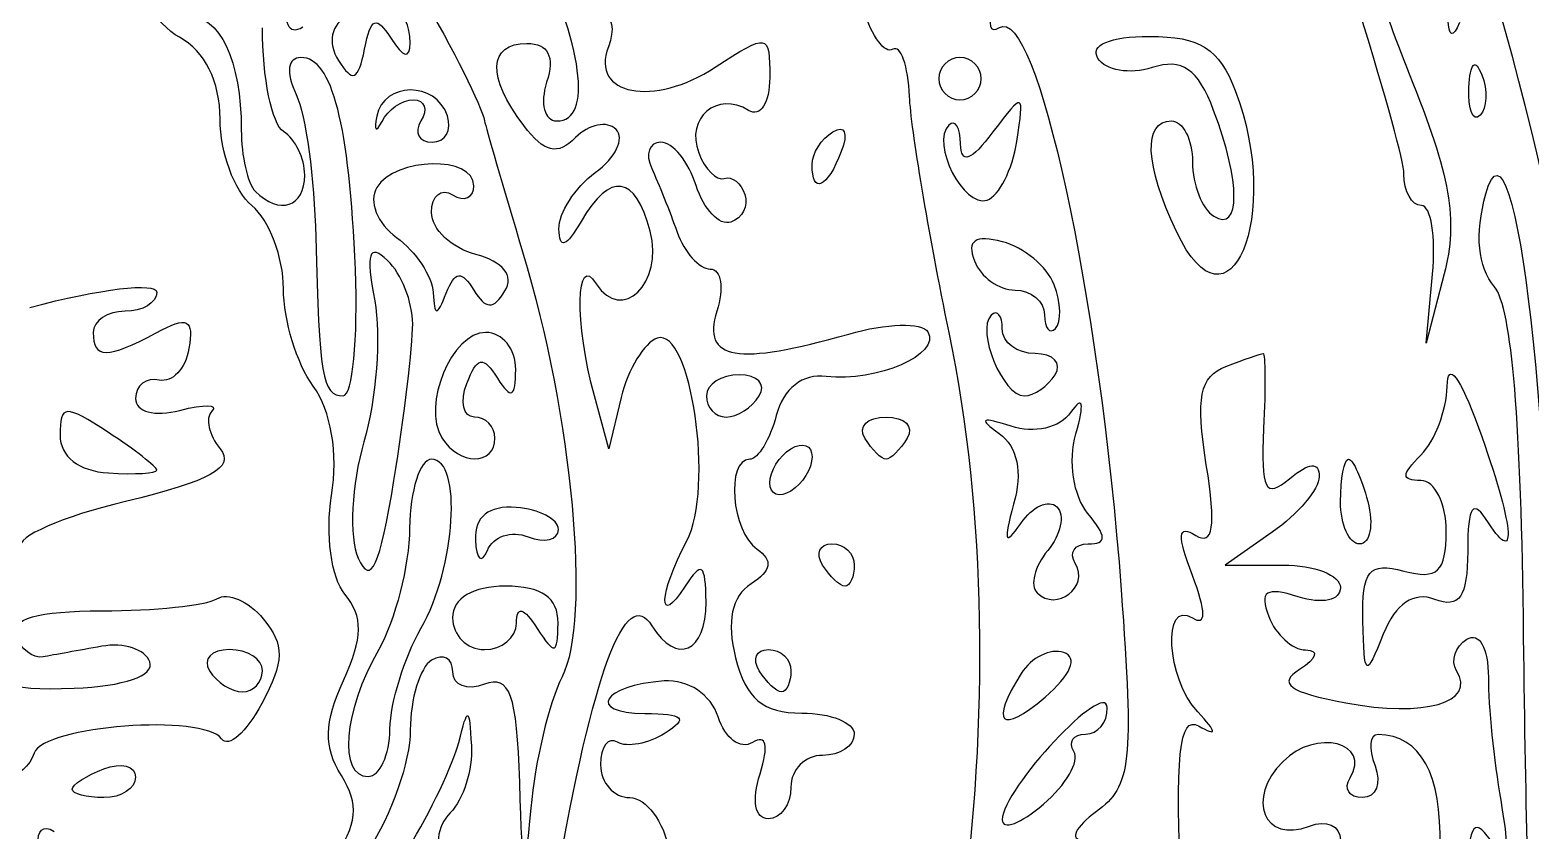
# Model space of a CAD drawing. Header units: millimetres. Extents: x 89 to 151, y 168 to 272.
# Drawn here: x 128.16 to 139.71, y 220.61 to 226.78 of the extents above; entities that cross this region are included whole.
import ezdxf

# ---------------------------------------------------------------- set-up
doc = ezdxf.new("R2010")
doc.units = ezdxf.units.MM
doc.layers.add('Layer_1', color=7, linetype='CONTINUOUS')

msp = doc.modelspace()

# ---------------------------------------------------------------- linework, layer by layer
at = {"layer": 'Layer_1', "color": 7}
for points in [[(130.93699, 226.714424)], [(135.48159, 226.405897)], [(131.1086, 226.243051)], [(135.75634, 225.922881)], [(130.27125, 225.663605)], [(134.17936, 225.744955)], [(136.98609, 225.229398)], [(130.66147, 224.935965)], [(131.57329, 224.778731)], [(131.10316, 224.517022)], [(136.0514, 224.126405)], [(133.77229, 223.963511)], [(131.73666, 223.637988)], [(134.58641, 223.637879)], [(129.1315, 223.392155)], [(133.85371, 223.293019)], [(138.24987, 223.149414)], [(131.99152, 222.87868)], [(134.26077, 222.660962)], [(131.90201, 222.21325)], [(138.42311, 222.232188)], [(136.11784, 221.987604)], [(129.94561, 221.846855)], [(133.77227, 221.846855)], [(130.92835, 221.39915)], [(136.19637, 221.224667)], [(128.48022, 220.933919)]]:
    msp.add_lwpolyline(points, close=True, dxfattribs=at)
for points in [[(139.23941, 226.337997), (139.23961, 226.337999)], [(139.04843, 224.90243), (138.91012, 224.37057), (138.95883, 224.899739)], [(136.04355, 224.819741), (136.04403, 224.819746)], [(132.7088, 223.951442), (132.6137, 223.556461), (132.50296, 223.963513)], [(137.72422, 222.914436), (137.36233, 222.660972), (137.80562, 222.660972)], [(136.20709, 222.672265), (136.20734, 222.672259)]]:
    msp.add_lwpolyline(points, dxfattribs=at)
for points in [[(131.81845, 244.147188), (139.12262, 240.639558), (144.27945, 233.647126), (145.50282, 225.591745)], [(140.04071, 224.167044), (140.04034, 225.073604), (139.26988, 227.92889), (138.61697, 229.443329)], [(138.7383, 225.671193), (138.7383, 225.864602), (138.19605, 227.617563), (137.65482, 229.173796)], [(130.33363, 228.40074), (130.80794, 227.73391), (131.60868, 226.329412), (131.65663, 226.08016)], [(138.34286, 227.866097), (138.35836, 227.639398), (138.55453, 226.999501), (138.77886, 226.444104)], [(129.307, 226.724503), (129.13506, 226.816523), (128.91213, 227.141083), (128.81157, 227.445759)], [(132.21401, 226.080195), (132.49357, 226.080195), (132.41529, 226.666209), (132.02972, 227.45982)], [(130.13583, 227.078106), (130.10123, 226.834588), (130.14483, 226.735035), (130.25799, 226.804442)], [(131.08326, 226.681182), (131.08726, 226.955374), (130.86392, 227.059111), (130.60936, 226.901778)], [(134.80172, 226.632151), (134.74102, 226.594621), (134.64039, 226.729851), (134.57815, 226.932636)], [(135.57844, 226.955905), (135.52754, 226.823114), (135.54734, 226.752506), (135.62254, 226.799001)], [(135.62254, 226.799001), (135.90854, 226.975756), (136.39453, 224.732927), (136.56042, 222.470752)], [(129.36465, 226.894367), (129.61713, 226.894367), (129.78281, 226.545023), (129.78281, 226.012671)], [(130.60936, 226.901778), (130.4733, 226.817688), (130.44449, 226.685451), (130.53196, 226.546174)], [(130.73213, 226.633004), (130.78093, 226.879811), (130.82183, 226.896106), (130.93699, 226.714424)], [(132.56499, 226.894294), (132.64139, 226.894294), (132.66179, 226.785008), (132.61049, 226.651435)], [(139.167, 226.839071), (139.1161, 226.714669), (139.0854, 226.724982), (139.0769, 226.869281)], [(129.6196, 226.094405), (129.6196, 226.384129), (129.50269, 226.61977), (129.307, 226.724503)], [(130.10848, 225.998844), (130.01898, 226.054194), (129.94566, 226.413506), (129.94566, 226.797324)], [(130.93693, 226.714422), (131.03023, 226.56713), (131.08164, 226.555441), (131.08326, 226.681182)], [(133.43345, 226.493594), (133.84074, 226.760469), (133.85365, 226.758053), (133.85365, 226.414944)], [(136.38151, 226.562025), (136.31761, 226.665406), (136.47261, 226.731468), (136.77888, 226.731468)], [(136.77888, 226.731468), (137.16804, 226.731468), (137.31671, 226.637518), (137.43978, 226.313816)], [(130.53196, 226.546174), (130.64073, 226.372866), (130.68444, 226.39183), (130.73213, 226.633004)], [(131.95907, 226.045157), (131.67361, 226.420929), (131.68337, 226.677206), (131.98317, 226.677206)], [(131.98317, 226.677206), (132.14818, 226.677206), (132.19841, 226.578466), (132.13501, 226.378701)], [(132.61049, 226.651435), (132.46764, 226.279167), (132.9616, 226.184427), (133.43345, 226.493594)], [(134.93044, 226.268168), (134.91994, 226.505884), (134.86244, 226.669677), (134.80172, 226.632151)], [(130.24292, 226.568718), (130.13979, 226.568718), (130.12536, 226.457332), (130.20602, 226.283782)], [(130.66153, 224.935965), (130.61573, 226.055257), (130.48413, 226.568718), (130.24292, 226.568718)], [(135.31877, 226.568718), (135.22917, 226.568718), (135.15595, 226.495448), (135.15595, 226.405897)], [(135.48159, 226.405897), (135.48159, 226.495447), (135.40839, 226.568718), (135.31877, 226.568718)], [(136.79804, 226.491555), (136.62655, 226.437125), (136.4391, 226.468845), (136.38151, 226.562025)], [(137.2728, 226.161936), (137.15051, 226.483516), (137.032, 226.565811), (136.79804, 226.491555)], [(139.23961, 226.337999), (139.24761, 226.527677), (139.28601, 226.566258), (139.33801, 226.436369)], [(131.37038, 226.12096), (131.28168, 226.386992), (130.88039, 226.38399), (130.82628, 226.11686)], [(132.13501, 226.378701), (132.08291, 226.214523), (132.11851, 226.080195), (132.21401, 226.080195)], [(133.85365, 226.414944), (133.85365, 226.220256), (133.78045, 226.106249), (133.69083, 226.161595)], [(135.15595, 226.405897), (135.15595, 226.316347), (135.22915, 226.243076), (135.31877, 226.243076)], [(135.31877, 226.243076), (135.40837, 226.243076), (135.48159, 226.316346), (135.48159, 226.405897)], [(138.77886, 226.444104), (139.09782, 225.654432), (139.15659, 225.318345), (139.04843, 224.90243)], [(139.33801, 226.436369), (139.38511, 226.31883), (139.37921, 226.178398), (139.32491, 226.124294)], [(130.20602, 226.283782), (130.27882, 226.127065), (130.3468, 225.632496), (130.35703, 225.184737)], [(130.86698, 226.07616), (130.91248, 226.16796), (131.02123, 226.243051), (131.1086, 226.243051)], [(131.10859, 226.243076), (131.19599, 226.243076), (131.22222, 226.169806), (131.16689, 226.080254)], [(133.69083, 226.161595), (133.44857, 226.311325), (133.20354, 226.103775), (133.30633, 225.835886)], [(135.23478, 224.451977), (135.07747, 225.213166), (134.94053, 226.030452), (134.93044, 226.268168)], [(135.75632, 225.922888), (135.81502, 226.306998), (135.80972, 226.309061), (135.57289, 225.995698)], [(137.43978, 226.313816), (137.80469, 225.354003), (137.39238, 224.36847), (136.98609, 225.229398)], [(139.32491, 226.124294), (139.27081, 226.070194), (139.23231, 226.166364), (139.23941, 226.337997)], [(139.36973, 225.520027), (139.59111, 226.328197), (139.91281, 223.508462), (139.84453, 221.35838)], [(130.82628, 226.11686), (130.80318, 226.00268), (130.82128, 225.984364), (130.86698, 226.07616)], [(131.25229, 225.917433), (131.35463, 225.917433), (131.40775, 226.009023), (131.37038, 226.12096)], [(137.27292, 225.347497), (137.48174, 225.218437), (137.48168, 225.612531), (137.2728, 226.161936)], [(129.86384, 225.428912), (129.7295, 225.540389), (129.6196, 225.839866), (129.6196, 226.094405)], [(129.78281, 226.012671), (129.78281, 225.811041), (129.83161, 225.597224), (129.89132, 225.537524)], [(130.27132, 225.663592), (130.27132, 225.792639), (130.19812, 225.943498), (130.10848, 225.998844)], [(131.16689, 226.080254), (131.11149, 225.990704), (131.14999, 225.917433), (131.25229, 225.917433)], [(131.65663, 226.08016), (131.66563, 226.03538), (131.79738, 225.582409), (131.95027, 225.073549)], [(132.35824, 225.952887), (132.21744, 225.812093), (132.11881, 225.834888), (131.95907, 226.045157)], [(132.66982, 226.015317), (132.60132, 226.083837), (132.46108, 226.055747), (132.35824, 225.952887)], [(132.50971, 225.682579), (132.66629, 225.797074), (132.73833, 225.946801), (132.66982, 226.015317)], [(134.17935, 225.744948), (134.17935, 225.829208), (134.25175, 225.942925), (134.34031, 225.997636)], [(134.34031, 225.997636), (134.43251, 226.054676), (134.45984, 225.989336), (134.40431, 225.844425)], [(135.23354, 226.049277), (135.09268, 225.908421), (135.34572, 225.410819), (135.52745, 225.471383)], [(135.32394, 225.903858), (135.32094, 226.030726), (135.28034, 226.096161), (135.23354, 226.049277)], [(136.98608, 225.229407), (136.74234, 225.745889), (136.72709, 226.080192), (136.94728, 226.080192)], [(136.94728, 226.080192), (137.03678, 226.080192), (137.1101, 225.937978), (137.1101, 225.764159)], [(133.01504, 225.917361), (132.92414, 225.917361), (132.89236, 225.825771), (132.94444, 225.713835)], [(133.28666, 225.582756), (133.22826, 225.766789), (133.10602, 225.917361), (133.01504, 225.917361)], [(135.57289, 225.995698), (135.40361, 225.771742), (135.32754, 225.74368), (135.32394, 225.903858)], [(135.52745, 225.471383), (135.62025, 225.502283), (135.72315, 225.705458), (135.75634, 225.922881)], [(131.57388, 225.582146), (131.57388, 225.814601), (130.9714, 225.802446), (130.82592, 225.567056)], [(133.30633, 225.835886), (133.35563, 225.70726), (133.44408, 225.618018), (133.50276, 225.637573)], [(134.40431, 225.844425), (134.29606, 225.56235), (134.17936, 225.510741), (134.17936, 225.744955)], [(129.89132, 225.537524), (130.07607, 225.352782), (130.27125, 225.417544), (130.27125, 225.663605)], [(132.22998, 225.248134), (132.22698, 225.372588), (132.35319, 225.568089), (132.50971, 225.682579)], [(132.93261, 225.231204), (132.81911, 225.66512), (132.62562, 225.69263), (132.40088, 225.306784)], [(132.94444, 225.713835), (132.99664, 225.601898), (133.08455, 225.382086), (133.13983, 225.225371)], [(133.50276, 225.637573), (133.56146, 225.657123), (133.63318, 225.601703), (133.66234, 225.514379)], [(137.1101, 225.764159), (137.1101, 225.590341), (137.1833, 225.402843), (137.27292, 225.347497)], [(138.87293, 225.428907), (138.79893, 225.428907), (138.7383, 225.537931), (138.7383, 225.671193)], [(130.82592, 225.567056), (130.76212, 225.463923), (130.83092, 225.290985), (130.97914, 225.182758)], [(131.24824, 225.376123), (131.24824, 225.505288), (131.32144, 225.565692), (131.41106, 225.510346)], [(131.41106, 225.510346), (131.50056, 225.454996), (131.57388, 225.487306), (131.57388, 225.582146)], [(133.55409, 225.30189), (133.46539, 225.27233), (133.34508, 225.39872), (133.28666, 225.582756)], [(130.10806, 224.788811), (130.10806, 225.029385), (129.99811, 225.317431), (129.86384, 225.428912)], [(133.66234, 225.514379), (133.69144, 225.427069), (133.64264, 225.331447), (133.55409, 225.30189)], [(138.95883, 224.899739), (138.98563, 225.190782), (138.94703, 225.428907), (138.87293, 225.428907)], [(139.43623, 224.803031), (139.3062, 224.959746), (139.28337, 225.205095), (139.36973, 225.520027)], [(131.59027, 225.051831), (131.40215, 225.101021), (131.24824, 225.246956), (131.24824, 225.376123)], [(132.40088, 225.306784), (132.28581, 225.109093), (132.23341, 225.091132), (132.22998, 225.248134)], [(132.51676, 224.82692), (132.71343, 224.517534), (133.03698, 224.83202), (132.93261, 225.231204)], [(133.13983, 225.225371), (133.19503, 225.068656), (133.30998, 224.940434), (133.39513, 224.940434)], [(135.64533, 225.150264), (135.436, 225.205004), (135.36976, 225.159864), (135.42978, 225.003488)], [(130.35703, 225.184737), (130.38143, 224.118284), (130.40813, 223.963578), (130.56767, 223.963578)], [(130.91047, 225.005485), (130.76539, 225.141277), (130.74115, 225.066305), (130.81047, 224.696274)], [(130.97914, 225.182758), (131.12714, 225.074535), (131.25403, 224.884155), (131.2611, 224.759701)], [(131.95027, 225.073549), (132.3354, 223.791708), (132.47895, 222.243303), (132.25383, 221.799353)], [(132.50296, 223.963513), (132.35018, 224.525324), (132.35894, 225.07512), (132.51676, 224.82692)], [(136.04403, 224.819746), (135.99103, 224.958067), (135.81154, 225.1068), (135.64533, 225.150264)], [(131.10319, 224.517022), (131.10253, 224.687087), (131.01579, 224.906896), (130.91047, 225.005485)], [(131.81414, 224.771226), (131.88644, 224.88828), (131.79974, 224.997064), (131.59027, 225.051831)], [(135.42978, 225.003488), (135.47738, 224.879297), (135.6185, 224.777685), (135.74324, 224.777685)], [(130.56767, 223.963578), (130.64117, 223.963578), (130.6834, 224.401153), (130.66147, 224.935965)], [(131.36226, 224.755401), (131.42986, 224.925249), (131.4793, 224.930724), (131.57329, 224.778731)], [(133.39513, 224.940434), (133.48023, 224.940434), (133.50338, 224.793895), (133.44653, 224.614792)], [(128.15465, 224.644603), (128.69196, 224.788568), (129.13157, 224.840757), (129.13157, 224.76058)], [(129.13157, 224.76058), (129.13157, 224.6804), (129.02162, 224.614803), (128.88734, 224.614803)], [(130.33613, 224.039507), (130.21069, 224.211051), (130.10806, 224.548238), (130.10806, 224.788811)], [(131.2611, 224.759701), (131.2716, 224.571465), (131.2888, 224.570737), (131.36226, 224.755401)], [(131.57324, 224.778726), (131.66644, 224.627983), (131.72448, 224.626184), (131.81414, 224.771226)], [(135.74324, 224.777685), (135.86802, 224.777685), (135.97005, 224.692205), (135.97005, 224.587726)], [(136.05535, 224.483006), (136.10215, 224.529886), (136.09725, 224.68142), (136.04355, 224.819741)], [(139.66044, 222.106776), (139.64264, 223.759858), (139.56924, 224.64281), (139.43623, 224.803031)], [(128.88734, 224.614803), (128.75302, 224.614803), (128.64311, 224.541533), (128.64311, 224.451981)], [(130.81047, 224.696274), (130.86077, 224.427619), (130.82357, 223.93855), (130.72737, 223.609454)], [(133.44653, 224.614792), (133.32778, 224.240801), (133.60335, 224.193418), (134.46305, 224.439975)], [(135.64441, 224.479179), (135.64441, 224.58365), (135.60611, 224.630778), (135.55911, 224.583899)], [(129.12756, 224.449881), (129.36976, 224.579505), (129.41857, 224.555913), (129.38015, 224.327763)], [(130.95869, 223.312294), (131.03869, 223.804828), (131.10381, 224.346956), (131.10316, 224.517022)], [(134.46305, 224.439975), (134.7523, 224.522925), (135.02615, 224.530605), (135.07161, 224.457035)], [(135.55911, 224.583899), (135.44115, 224.465966), (135.64831, 223.963583), (135.81498, 223.963583)], [(135.97005, 224.587726), (135.97005, 224.483243), (136.00835, 224.436128), (136.05535, 224.483006)], [(128.64311, 224.451981), (128.64311, 224.247456), (128.74861, 224.246987), (129.12756, 224.449881)], [(131.66623, 224.452038), (131.40473, 224.452038), (131.17231, 223.892452), (131.32871, 223.639388)], [(131.89699, 224.167101), (131.89799, 224.323816), (131.79452, 224.452038), (131.66623, 224.452038)], [(132.98722, 224.407529), (132.88645, 224.373929), (132.7611, 224.168682), (132.7088, 223.951442)], [(133.21423, 222.846658), (133.42898, 223.247934), (133.24773, 224.49436), (132.98722, 224.407529)], [(133.99592, 215.44852), (135.31877, 218.088198), (135.81085, 221.664406), (135.23478, 224.451977)], [(135.07161, 224.457035), (135.17763, 224.285441), (134.67568, 224.065053), (134.28932, 224.113577)], [(135.89826, 224.289221), (135.75863, 224.289221), (135.64441, 224.374701), (135.64441, 224.479179)], [(129.38015, 224.327763), (129.35395, 224.17223), (129.25065, 224.063294), (129.15065, 224.085681)], [(131.5202, 224.058641), (131.5998, 224.266274), (131.64604, 224.274206), (131.75683, 224.099341)], [(136.05146, 224.1264), (136.10686, 224.21595), (136.03776, 224.289221), (135.89826, 224.289221)], [(137.36762, 224.190651), (137.50882, 224.244841), (137.63796, 224.289181), (137.65457, 224.289181)], [(137.65457, 224.289181), (137.67127, 224.289181), (137.67257, 224.0299), (137.65757, 223.713003)], [(131.75683, 224.099341), (131.86219, 223.933022), (131.89509, 223.94889), (131.89699, 224.167101)], [(137.21628, 223.433021), (137.13358, 223.949745), (137.16628, 224.113416), (137.36762, 224.190651)], [(139.07114, 224.036789), (139.07514, 224.237611), (139.17178, 224.111129), (139.31292, 223.719287)], [(129.15065, 224.085681), (129.05065, 224.108061), (128.96875, 224.044571), (128.96875, 223.944575)], [(130.47787, 223.195659), (130.53057, 223.521033), (130.47487, 223.848732), (130.33613, 224.039507)], [(131.579, 223.800758), (131.4923, 223.800758), (131.46576, 223.916801), (131.5202, 224.058641)], [(133.61909, 224.126332), (133.47947, 224.126332), (133.36525, 224.053062), (133.36525, 223.963511)], [(133.77229, 223.963511), (133.82769, 224.053061), (133.75869, 224.126332), (133.61909, 224.126332)], [(134.28932, 224.113577), (134.1067, 224.136517), (133.95832, 224.020757), (133.90397, 223.812958)], [(135.81498, 223.963583), (135.88968, 223.963583), (135.99605, 224.036853), (136.0514, 224.126405)], [(138.8686, 223.50762), (138.97606, 223.615082), (139.0672, 223.853208), (139.07114, 224.036789)], [(128.96875, 223.944575), (128.96875, 223.840065), (129.11406, 223.800763), (129.31051, 223.852135)], [(133.36525, 223.963511), (133.36525, 223.873961), (133.43415, 223.80069), (133.51846, 223.80069)], [(133.51846, 223.80069), (133.60266, 223.80069), (133.71695, 223.87396), (133.77229, 223.963511)], [(136.21134, 223.670828), (136.27954, 223.91298), (136.26534, 223.971237), (136.17104, 223.835948)], [(128.75934, 223.681466), (128.424, 223.901188), (128.38718, 223.898982), (128.38718, 223.659176)], [(129.31051, 223.852135), (129.49847, 223.901285), (129.609, 223.898255), (129.55615, 223.845435)], [(129.55615, 223.845435), (129.50325, 223.792585), (129.53205, 223.662558), (129.62005, 223.556501)], [(133.90397, 223.812958), (133.85547, 223.627104), (133.76309, 223.475042), (133.69892, 223.475042)], [(135.71262, 223.729194), (135.48259, 223.804454), (135.45837, 223.789774), (135.62092, 223.673624)], [(136.17104, 223.835948), (136.08814, 223.717004), (135.8905, 223.670991), (135.71262, 223.729194)], [(131.7367, 223.637936), (131.7367, 223.727486), (131.6657, 223.800758), (131.579, 223.800758)], [(134.58641, 223.637879), (134.53101, 223.727429), (134.60441, 223.8007), (134.74923, 223.8007)], [(134.74923, 223.8007), (134.89412, 223.8007), (134.96739, 223.72743), (134.91205, 223.637879)], [(137.65757, 223.713003), (137.63517, 223.236239), (137.66937, 223.169447), (137.85827, 223.325886)], [(139.31292, 223.719287), (139.58328, 222.968805), (139.61851, 222.632434), (139.38972, 222.986592)], [(128.38718, 223.659176), (128.38718, 223.497252), (128.53292, 223.383963), (128.75934, 223.369865)], [(129.1315, 223.392155), (129.1315, 223.417165), (128.96403, 223.547348), (128.75934, 223.681466)], [(130.72737, 223.609454), (130.63137, 223.280357), (130.61138, 222.877376), (130.68287, 222.713937)], [(131.32871, 223.639388), (131.45966, 223.427546), (131.73666, 223.426557), (131.73666, 223.637988)], [(134.01653, 223.556469), (134.10613, 223.611819), (134.17935, 223.583829), (134.17935, 223.494279)], [(134.74923, 223.475057), (134.71503, 223.475057), (134.64177, 223.548327), (134.58641, 223.637879)], [(134.91205, 223.637879), (134.85665, 223.548329), (134.78346, 223.475057), (134.74923, 223.475057)], [(135.62092, 223.673624), (135.76237, 223.572578), (135.80248, 223.376624), (135.73232, 223.129095)], [(136.30204, 223.060249), (136.19222, 223.192517), (136.15233, 223.461499), (136.21134, 223.670828)], [(129.62005, 223.556501), (129.73748, 223.414973), (129.54365, 223.306957), (128.89157, 223.150517)], [(131.24822, 223.475121), (131.15872, 223.475121), (131.08281, 223.236995), (131.07963, 222.945953)], [(131.16682, 222.172551), (131.43567, 222.642844), (131.48769, 223.475121), (131.24822, 223.475121)], [(133.69892, 223.475042), (133.51298, 223.475042), (133.55904, 222.917565), (133.75612, 222.783052)], [(133.85371, 223.293018), (133.85371, 223.382568), (133.92691, 223.501122), (134.01653, 223.556469)], [(134.17935, 223.494279), (134.17935, 223.404729), (134.10615, 223.286175), (134.01653, 223.230829)], [(137.85827, 223.325886), (138.0098, 223.451639), (138.08608, 223.456835), (138.08608, 223.341426)], [(138.24988, 223.149414), (138.24988, 223.328517), (138.27798, 223.475056), (138.31238, 223.475056)], [(138.31238, 223.475056), (138.34678, 223.475056), (138.41315, 223.328517), (138.45995, 223.149414)], [(138.8686, 223.312235), (138.71664, 223.312235), (138.71664, 223.355655), (138.8686, 223.50762)], [(128.75934, 223.369865), (128.96403, 223.357135), (129.1315, 223.367065), (129.1315, 223.392155)], [(137.13458, 222.88956), (137.26982, 222.80598), (137.29248, 222.95664), (137.21628, 223.433021)], [(138.08608, 223.341426), (138.08608, 223.245986), (137.92324, 223.053842), (137.72422, 222.914436)], [(130.68287, 222.713937), (130.77917, 222.494121), (130.85096, 222.649867), (130.95869, 223.312294)], [(134.01653, 223.230829), (133.92693, 223.175479), (133.85371, 223.203469), (133.85371, 223.293019)], [(139.06399, 222.920425), (139.06399, 223.13592), (138.97609, 223.312235), (138.8686, 223.312235)], [(128.89157, 223.150517), (128.40289, 223.033279), (128.04148, 222.87519), (128.08844, 222.799198)], [(130.58021, 222.436322), (130.47564, 222.562285), (130.43, 222.900987), (130.47787, 223.195659)], [(131.89952, 223.104706), (131.68852, 223.120596), (131.57841, 223.032486), (131.58674, 222.854417)], [(135.73232, 223.129095), (135.65062, 222.840355), (135.66452, 222.803083), (135.78742, 222.981937)], [(135.78742, 222.981937), (135.87792, 223.113671), (136.00312, 223.170394), (136.06552, 223.107992)], [(138.39745, 222.823772), (138.31625, 222.823772), (138.24987, 222.97031), (138.24987, 223.149414)], [(138.45995, 223.149414), (138.50675, 222.97031), (138.47875, 222.823772), (138.39745, 222.823772)], [(139.38972, 222.986592), (139.26756, 223.175698), (139.23132, 223.125827), (139.22939, 222.765646)], [(132.22516, 222.934584), (132.22516, 223.014664), (132.07862, 223.091215), (131.89952, 223.104706)], [(136.06552, 223.107992), (136.12802, 223.045592), (136.09592, 222.894427), (135.99442, 222.772084)], [(136.30604, 222.823831), (136.45222, 222.823831), (136.45129, 222.880591), (136.30204, 223.060249)], [(131.07963, 222.945953), (131.07663, 222.654908), (130.96915, 222.233609), (130.84117, 222.00973)], [(131.67874, 222.773987), (131.72234, 222.880898), (131.86299, 222.928008), (131.99152, 222.87868)], [(131.99145, 222.878674), (132.12003, 222.829354), (132.22516, 222.854504), (132.22516, 222.934584)], [(137.10928, 222.579548), (136.99014, 222.892856), (136.99683, 222.974685), (137.13458, 222.88956)], [(138.73835, 222.613773), (138.99737, 222.546043), (139.06399, 222.608773), (139.06399, 222.920425)], [(131.58674, 222.854417), (131.59374, 222.700205), (131.63424, 222.664903), (131.67874, 222.773987)], [(133.20243, 222.498123), (132.9875, 222.165554), (132.99716, 222.440223), (133.21423, 222.846658)], [(133.75612, 222.783052), (133.88078, 222.697992), (133.8666, 222.616832), (133.70942, 222.515591)], [(134.26077, 222.660962), (134.20537, 222.750512), (134.23767, 222.823784), (134.33257, 222.823784)], [(134.33257, 222.823784), (134.42747, 222.823784), (134.50499, 222.750514), (134.50499, 222.660962)], [(135.99442, 222.772084), (135.89287, 222.649743), (135.85603, 222.503423), (135.91252, 222.446934)], [(136.20734, 222.672259), (136.15574, 222.755619), (136.20034, 222.823831), (136.30604, 222.823831)], [(139.22939, 222.765646), (139.22839, 222.414417), (139.16549, 222.324012), (138.97642, 222.396586)], [(133.36276, 222.376004), (133.35976, 222.672247), (133.33006, 222.695615), (133.20243, 222.498123)], [(134.43319, 222.498141), (134.39369, 222.498141), (134.31615, 222.571411), (134.26077, 222.660962)], [(134.50499, 222.660962), (134.50499, 222.571412), (134.47269, 222.498141), (134.43319, 222.498141)], [(135.91252, 222.446934), (136.06185, 222.297596), (136.31769, 222.493304), (136.20709, 222.672265)], [(137.80562, 222.660972), (138.04942, 222.660972), (138.2489, 222.582772), (138.2489, 222.487179)], [(138.42302, 222.232181), (138.41402, 222.620857), (138.46712, 222.684686), (138.73835, 222.613773)], [(137.10879, 222.25421), (137.21665, 222.18757), (137.21678, 222.2968), (137.10928, 222.579548)], [(129.59511, 222.401385), (129.67801, 222.452635), (129.83851, 222.382975), (129.9517, 222.246581)], [(130.56971, 221.771594), (130.72115, 222.103962), (130.72368, 222.263514), (130.58021, 222.436322)], [(131.81812, 222.498187), (131.56484, 222.498187), (131.41106, 222.405917), (131.41106, 222.253956)], [(132.22267, 222.21325), (132.22367, 222.409301), (132.09815, 222.498187), (131.81812, 222.498187)], [(132.20866, 220.218624), (132.49066, 221.835716), (132.74497, 222.517484), (132.94527, 222.193387)], [(133.70942, 222.515591), (133.56029, 222.419491), (133.51995, 222.226394), (133.59041, 221.945717)], [(136.56042, 222.470752), (136.65802, 221.138854), (136.63812, 220.958757), (136.37035, 220.763003)], [(137.92429, 222.416419), (137.67509, 222.495509), (137.6224, 222.460229), (137.69748, 222.264571)], [(138.2489, 222.487179), (138.2489, 222.387669), (138.11016, 222.357424), (137.92429, 222.416419)], [(138.97642, 222.396586), (138.81421, 222.458836), (138.67439, 222.364546), (138.57969, 222.129069)], [(128.04377, 222.118237), (127.99697, 222.245275), (128.21723, 222.308195), (128.709, 222.308195)], [(128.709, 222.308195), (129.11343, 222.308195), (129.51218, 222.350125), (129.59511, 222.401385)], [(131.90201, 222.21325), (131.90301, 222.348934), (131.95711, 222.335368), (132.06234, 222.17255)], [(132.94527, 222.193387), (133.13489, 221.886579), (133.36539, 221.987409), (133.36276, 222.376004)], [(137.14999, 221.529888), (136.90885, 221.78968), (136.87418, 222.399205), (137.10879, 222.25421)], [(129.9517, 222.246581), (130.11793, 222.046288), (130.11586, 221.920771), (129.9412, 221.593983)], [(131.41106, 222.253956), (131.41106, 222.119628), (131.52101, 222.009724), (131.6553, 222.009724)], [(131.6553, 222.009724), (131.78962, 222.009724), (131.90065, 222.101314), (131.90201, 222.21325)], [(132.06234, 222.17255), (132.19723, 221.963829), (132.22054, 221.969748), (132.22267, 222.21325)], [(137.69748, 222.264571), (137.75128, 222.124387), (137.87903, 222.008569), (137.98139, 222.007198)], [(138.57969, 222.129069), (138.44193, 221.786554), (138.43283, 221.792544), (138.42311, 222.232188)], [(128.25633, 221.953918), (128.17803, 221.939808), (128.08232, 222.013758), (128.04377, 222.118237)], [(130.92836, 221.39915), (130.93136, 221.600641), (131.03884, 221.948672), (131.16682, 222.172551)], [(139.14449, 221.84687), (139.09689, 221.92405), (139.13269, 222.033212), (139.22319, 222.08946)], [(139.22319, 222.08946), (139.31789, 222.14803), (139.38866, 222.02241), (139.38866, 221.795422)], [(139.73584, 219.567347), (139.70894, 219.612127), (139.67494, 220.754866), (139.66044, 222.106776)], [(127.78081, 222.05199), (127.84061, 221.741878), (127.94774, 221.691034), (128.49594, 221.712514)], [(128.70756, 222.035318), (128.53774, 222.004638), (128.33469, 221.968008), (128.25633, 221.953918)], [(129.07852, 221.914433), (129.04422, 222.011593), (128.87737, 222.06599), (128.70756, 222.035318)], [(129.69176, 222.009677), (129.55215, 222.009677), (129.48322, 221.936407), (129.53856, 221.846855)], [(129.94561, 221.846855), (129.94561, 221.936405), (129.83132, 222.009677), (129.69176, 222.009677)], [(130.84117, 222.00973), (130.56888, 221.533405), (130.52716, 221.032803), (130.75977, 221.032803)], [(131.41144, 221.838997), (131.41144, 221.943415), (131.33824, 221.983564), (131.24862, 221.928217)], [(133.77229, 221.846855), (133.71689, 221.936405), (133.74929, 222.009677), (133.84409, 222.009677)], [(133.84409, 222.009677), (133.93899, 222.009677), (134.01651, 221.936407), (134.01651, 221.846855)], [(136.11784, 221.987604), (136.01589, 222.021604), (135.86872, 221.948904), (135.7909, 221.826049)], [(135.97385, 221.643709), (136.17305, 221.814267), (136.22997, 221.950225), (136.11784, 221.987604)], [(137.98139, 222.007198), (138.08767, 222.005798), (138.06759, 221.941448), (137.93459, 221.857277)], [(138.08254, 208.342776), (140.99354, 211.840698), (142.75048, 216.892895), (142.83527, 222.009581)], [(128.49594, 221.712514), (128.88016, 221.727564), (129.11558, 221.809164), (129.07852, 221.914433)], [(129.53856, 221.846855), (129.59396, 221.757305), (129.70813, 221.684035), (129.7924, 221.684035)], [(129.7924, 221.684035), (129.8766, 221.684035), (129.94561, 221.757305), (129.94561, 221.846855)], [(131.24862, 221.928217), (131.15912, 221.872867), (131.08531, 221.63042), (131.08472, 221.389439)], [(131.65567, 221.742867), (131.52134, 221.691317), (131.41144, 221.734567), (131.41144, 221.838997)], [(132.299627, 176.529913), (143.302082, 184.125524), (150.475874, 202.01942), (150.475874, 221.867706)], [(133.59041, 221.945717), (133.66941, 221.630934), (133.80139, 221.521188), (134.10092, 221.521188)], [(133.94471, 221.684035), (133.90521, 221.684035), (133.82767, 221.757305), (133.77227, 221.846855)], [(134.01651, 221.846855), (134.01651, 221.757305), (133.98421, 221.684035), (133.94471, 221.684035)], [(137.93459, 221.857277), (137.76187, 221.747978), (137.85389, 221.681287), (138.29037, 221.599401)], [(138.29037, 221.599401), (138.89801, 221.485404), (139.29652, 221.600801), (139.14449, 221.84687)], [(130.55371, 221.04087), (130.41658, 221.260453), (130.42061, 221.444266), (130.56971, 221.771594)], [(131.92727, 220.986887), (131.90537, 221.668695), (131.85167, 221.81807), (131.65567, 221.742867)], [(132.25383, 221.799353), (132.15358, 221.601574), (132.0452, 221.146678), (132.01307, 220.788471)], [(133.0405, 221.768495), (132.56282, 221.733305), (132.43544, 221.521576), (132.89022, 221.518695)], [(133.45597, 221.491445), (133.40167, 221.662774), (133.22289, 221.781932), (133.0405, 221.768495)], [(135.7909, 221.826049), (135.54511, 221.438057), (135.63225, 221.351219), (135.97385, 221.643709)], [(136.45341, 221.561972), (136.44841, 221.791886), (135.64445, 220.935785), (135.64445, 220.699674)], [(139.38866, 221.795422), (139.38866, 221.577452), (139.43146, 221.151827), (139.48376, 220.84959)], [(129.63172, 221.321955), (129.49468, 221.517443), (128.25829, 221.424654), (128.18794, 221.213601)], [(129.9412, 221.593983), (129.82206, 221.371447), (129.68284, 221.249034), (129.63172, 221.321955)], [(131.4576, 221.294666), (131.5299, 221.576651), (131.538, 221.574473), (131.5554, 221.268796)], [(132.89022, 221.518695), (133.19278, 221.516695), (133.22906, 221.481645), (133.04724, 221.366617)], [(133.71992, 221.294982), (133.62712, 221.237692), (133.50844, 221.326102), (133.45597, 221.491445)], [(134.10092, 221.521188), (134.32309, 221.521188), (134.50487, 221.447918), (134.50487, 221.358366)], [(136.28613, 221.358445), (136.38103, 221.358445), (136.45624, 221.450035), (136.45341, 221.561972)], [(137.02335, 220.11145), (136.97475, 221.192497), (137.00685, 221.506326), (137.15699, 221.421783)], [(137.15699, 221.421783), (137.30195, 221.340183), (137.30035, 221.368933), (137.14999, 221.529888)], [(130.75977, 221.032803), (130.84937, 221.032803), (130.92518, 221.197659), (130.92835, 221.39915)], [(131.08472, 221.389439), (131.08413, 221.148456), (130.93808, 220.73148), (130.76015, 220.462826)], [(138.32335, 221.021514), (138.4928, 221.295666), (138.06037, 221.402475), (137.80696, 221.149065)], [(131.07004, 220.48056), (131.23981, 220.758969), (131.4142, 221.125317), (131.4576, 221.294666)], [(131.5554, 221.268796), (131.5659, 221.085214), (131.4928, 220.853472), (131.39308, 220.753813)], [(132.6809, 221.297307), (132.6094, 221.341457), (132.551, 221.263357), (132.551, 221.123743)], [(133.04724, 221.366617), (132.91721, 221.284347), (132.75233, 221.253158), (132.6809, 221.297307)], [(133.77862, 221.053114), (133.84872, 221.273664), (133.82732, 221.361373), (133.71992, 221.294982)], [(134.50487, 221.358366), (134.50487, 221.268816), (134.39491, 221.195546), (134.26064, 221.195546)], [(136.19633, 221.224668), (136.15093, 221.298248), (136.19133, 221.358445), (136.28613, 221.358445)], [(138.53895, 221.355913), (138.47465, 221.357213), (138.46415, 221.248503), (138.51575, 221.114174)], [(139.01541, 220.490496), (139.03131, 221.051384), (138.86751, 221.348913), (138.53895, 221.355913)], [(128.18794, 221.213601), (128.15474, 221.114141), (128.06276, 221.032768), (127.98352, 221.032768)], [(134.26064, 221.195546), (134.12631, 221.195546), (134.01641, 221.085643), (134.01641, 220.951314)], [(135.96175, 220.819207), (136.13627, 220.968632), (136.24184, 221.151088), (136.19637, 221.224667)], [(137.80696, 221.149065), (137.51897, 220.861086), (137.65946, 220.51577), (138.00989, 220.650242)], [(128.48022, 220.933919), (128.48022, 220.969109), (128.59018, 221.040082), (128.72445, 221.09163)], [(128.72445, 221.09163), (128.85878, 221.14317), (128.96868, 221.11438), (128.96868, 221.02764)], [(130.48701, 220.390714), (130.68, 220.666237), (130.69518, 220.814296), (130.55371, 221.04087)], [(132.551, 221.123743), (132.551, 220.98413), (132.65243, 220.869901), (132.77625, 220.869901)], [(133.84262, 220.707082), (133.73948, 220.707082), (133.7135, 220.847814), (133.77862, 221.053114)], [(138.51575, 221.114174), (138.56735, 220.979848), (138.52375, 220.869942), (138.41955, 220.869942)], [(128.72445, 220.869929), (128.59013, 220.869929), (128.48022, 220.898729), (128.48022, 220.933919)], [(128.96868, 221.02764), (128.96868, 220.9409), (128.85873, 220.869929), (128.72445, 220.869929)], [(132.01307, 220.788471), (131.96187, 220.21792), (131.95127, 220.242515), (131.92727, 220.986887)], [(134.01641, 220.951314), (134.01641, 220.816986), (133.93821, 220.707082), (133.84262, 220.707082)], [(138.41955, 220.869942), (138.31511, 220.869942), (138.27186, 220.938142), (138.32335, 221.021514)], [(132.77625, 220.869901), (132.90011, 220.869901), (133.03652, 220.686727), (133.07932, 220.462849)], [(135.64445, 220.699674), (135.64445, 220.615984), (135.78724, 220.669784), (135.96175, 220.819207)], [(139.48376, 220.84959), (139.55576, 220.433412), (139.53666, 220.359333), (139.40486, 220.5443)], [(128.37224, 220.096528), (128.18038, 220.403654), (128.16194, 220.721745), (128.34244, 220.610168)], [(131.39308, 220.753813), (131.28745, 220.648201), (131.26882, 220.48179), (131.34838, 220.354902)], [(136.37035, 220.763003), (136.20575, 220.642642), (136.15835, 220.544172), (136.26499, 220.544172)], [(138.00989, 220.650242), (138.14135, 220.700692), (138.2489, 220.653042), (138.2489, 220.544302)], [(139.40486, 220.5443), (139.26899, 220.734966), (139.23028, 220.652209), (139.22833, 220.166981)]]:
    msp.add_open_spline(points, degree=3, dxfattribs=at)
at = {"layer": 'Layer_1', "color": 1}
msp.add_open_spline([(132.512413, 175.673729), (143.722645, 183.412779), (151.03191, 201.644594), (151.03191, 221.867706)], degree=3, dxfattribs=at)

doc.saveas('drawing.dxf')
